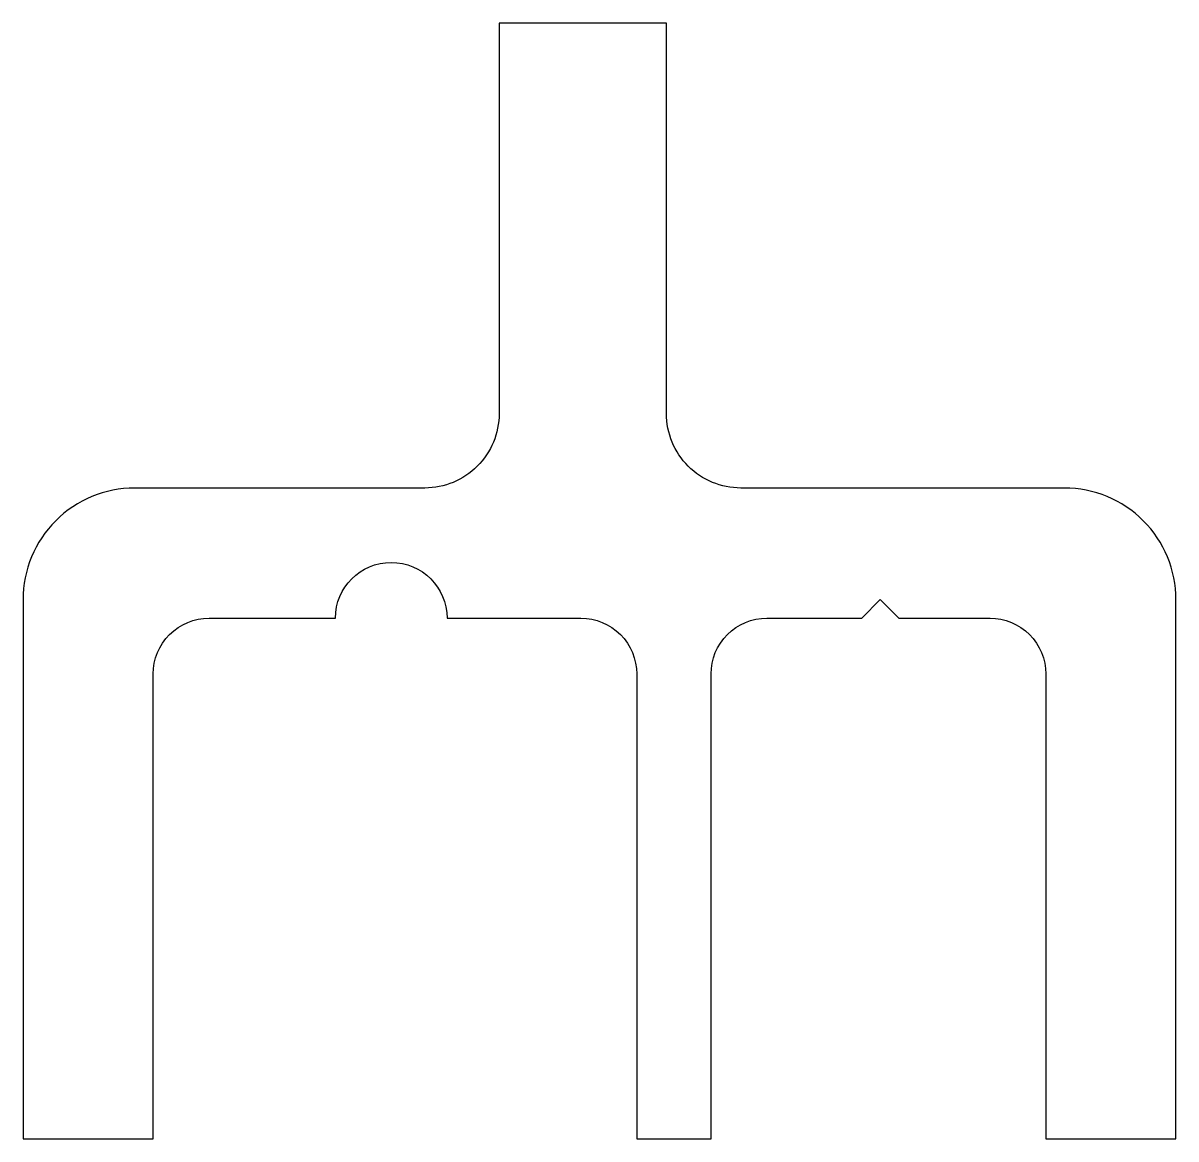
# Model space of a CAD drawing. Extents: x 289.3 to 320.3, y 55.4 to 85.4.
import ezdxf

# ---------------------------------------------------------------- set-up
doc = ezdxf.new("R2010")
doc.units = 0
doc.layers.add('ANA', color=220, linetype='CONTINUOUS')

msp = doc.modelspace()

# ---------------------------------------------------------------- linework, layer by layer
at = {"layer": 'ANA', "color": 7}
msp.add_lwpolyline([(320.284, 55.415), (320.284, 69.915, 0.414214), (317.284, 72.915), (308.584, 72.915, -0.414214), (306.584, 74.915), (306.584, 85.415), (302.084, 85.415), (302.084, 74.915, -0.414214), (300.084, 72.915), (292.284, 72.915, 0.414214), (289.284, 69.915), (289.284, 55.415), (292.784, 55.415), (292.784, 67.915, -0.414214), (294.284, 69.415), (297.684, 69.415, -1), (300.684, 69.415), (304.284, 69.415, -0.414214), (305.784, 67.915), (305.784, 55.415), (307.784, 55.415), (307.784, 67.915, -0.414214), (309.284, 69.415), (311.834, 69.415), (312.334, 69.915), (312.834, 69.415), (315.284, 69.415, -0.414214), (316.784, 67.915), (316.784, 55.415)], format="xyb", close=True, dxfattribs=at)

doc.saveas('drawing.dxf')
